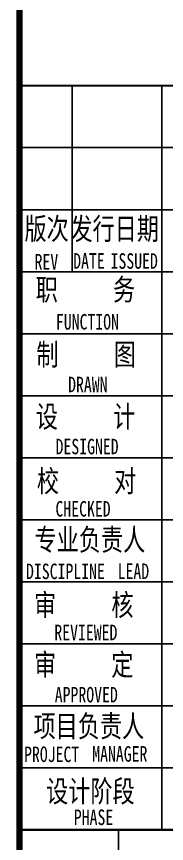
# Model space of a CAD drawing. Extents: x 552102 to 973302, y -80747 to 40012826.
# Drawn here: x 627144 to 629999, y 213007 to 228692 of the extents above; entities that cross this region are included whole.
import ezdxf

# ---------------------------------------------------------------- set-up
doc = ezdxf.new("R2010")
doc.units = 0
doc.header["$LTSCALE"] = 1000
doc.header["$MEASUREMENT"] = 0
doc.layers.add('TK', color=126, linetype='Continuous')
doc.styles.add('-宋体', font='', dxfattribs={"width": 0.8})
doc.styles.get('-宋体').set_extended_font_data('SimSun')

# ---------------------------------------------------------------- blocks, each defined once
blk = doc.blocks.new('电气图框')
at = {"layer": 'TK'}
for p, q in [((375932, 251356), (375932, 298415)), ((375932, 278415), (383932, 278415)), ((376933, 274886), (376933, 278415)), ((378638, 278415), (378638, 264298)), ((375932, 277239), (383932, 277239)), ((375932, 276062), (383932, 276062)), ((375932, 274886), (383932, 274886)), ((375932, 273709), (383932, 273709)), ((375932, 272533), (383932, 272533)), ((375932, 271356), (383932, 271356)), ((375932, 270180), (383932, 270180)), ((375932, 269003), (383932, 269003)), ((375932, 267827), (383932, 267827)), ((375932, 266651), (383932, 266651)), ((375932, 264298), (375932, 265474)), ((375932, 265474), (383932, 265474)), ((377815, 256651), (377815, 264298))]:
    blk.add_line(p, q, dxfattribs=at)
at = {"layer": 'TK', "const_width": 118}
blk.add_lwpolyline([(375932, 308756), (383932, 308756), (383932, 251356), (375932, 251356)], close=True, dxfattribs=at)
at = {"layer": 'TK', "const_width": 40}
for points in [[(375932, 278415), (383932, 278415)], [(375932, 264298), (383932, 264298)]]:
    blk.add_lwpolyline(points, dxfattribs=at)
at = {"layer": 'TK', "style": '-宋体', "width": 0.75}
for s, height, p in [('版次', 411.8, (376026, 275496)), ('发行日期', 411.8, (376901, 275493)), ('REV', 294.1, (376218, 274927)), ('DATE', 294.1, (376953, 274943)), ('ISSUED', 294.1, (377664, 274941)), ('职     务', 411.8, (376239, 274341)), ('FUNCTION', 294.1, (376624, 273788)), ('制     图', 411.8, (376254, 273109)), ('DRAWN', 294.1, (376856, 272599)), ('设     计', 411.8, (376242, 271932)), ('DESIGNED', 294.1, (376617, 271422)), ('校     对', 411.8, (376261, 270708)), ('CHECKED', 294.1, (376615, 270241)), ('专业负责人', 411.8, (376218, 269598)), ('DISCIPLINE', 294.1, (376055, 269055)), ('LEAD', 294.1, (377799, 269057)), ('审     核', 411.8, (376207, 268360)), ('REVIEWED', 294.1, (376594, 267896)), ('审     定', 411.8, (376207, 267226)), ('APPROVED', 294.1, (376602, 266715)), ('项目负责人', 411.8, (376198, 266060)), ('PROJECT', 294.1, (376018, 265585)), ('MANAGER', 294.1, (377315, 265592)), ('设计阶段', 411.8, (376438, 264825)), ('PHASE', 294.1, (376965, 264390))]:
    blk.add_text(s, height=height, dxfattribs=at).set_placement(p)

msp = doc.modelspace()

# ---------------------------------------------------------------- block references
msp.add_blockref('电气图框', (251270, -51033))

doc.saveas('drawing.dxf')
